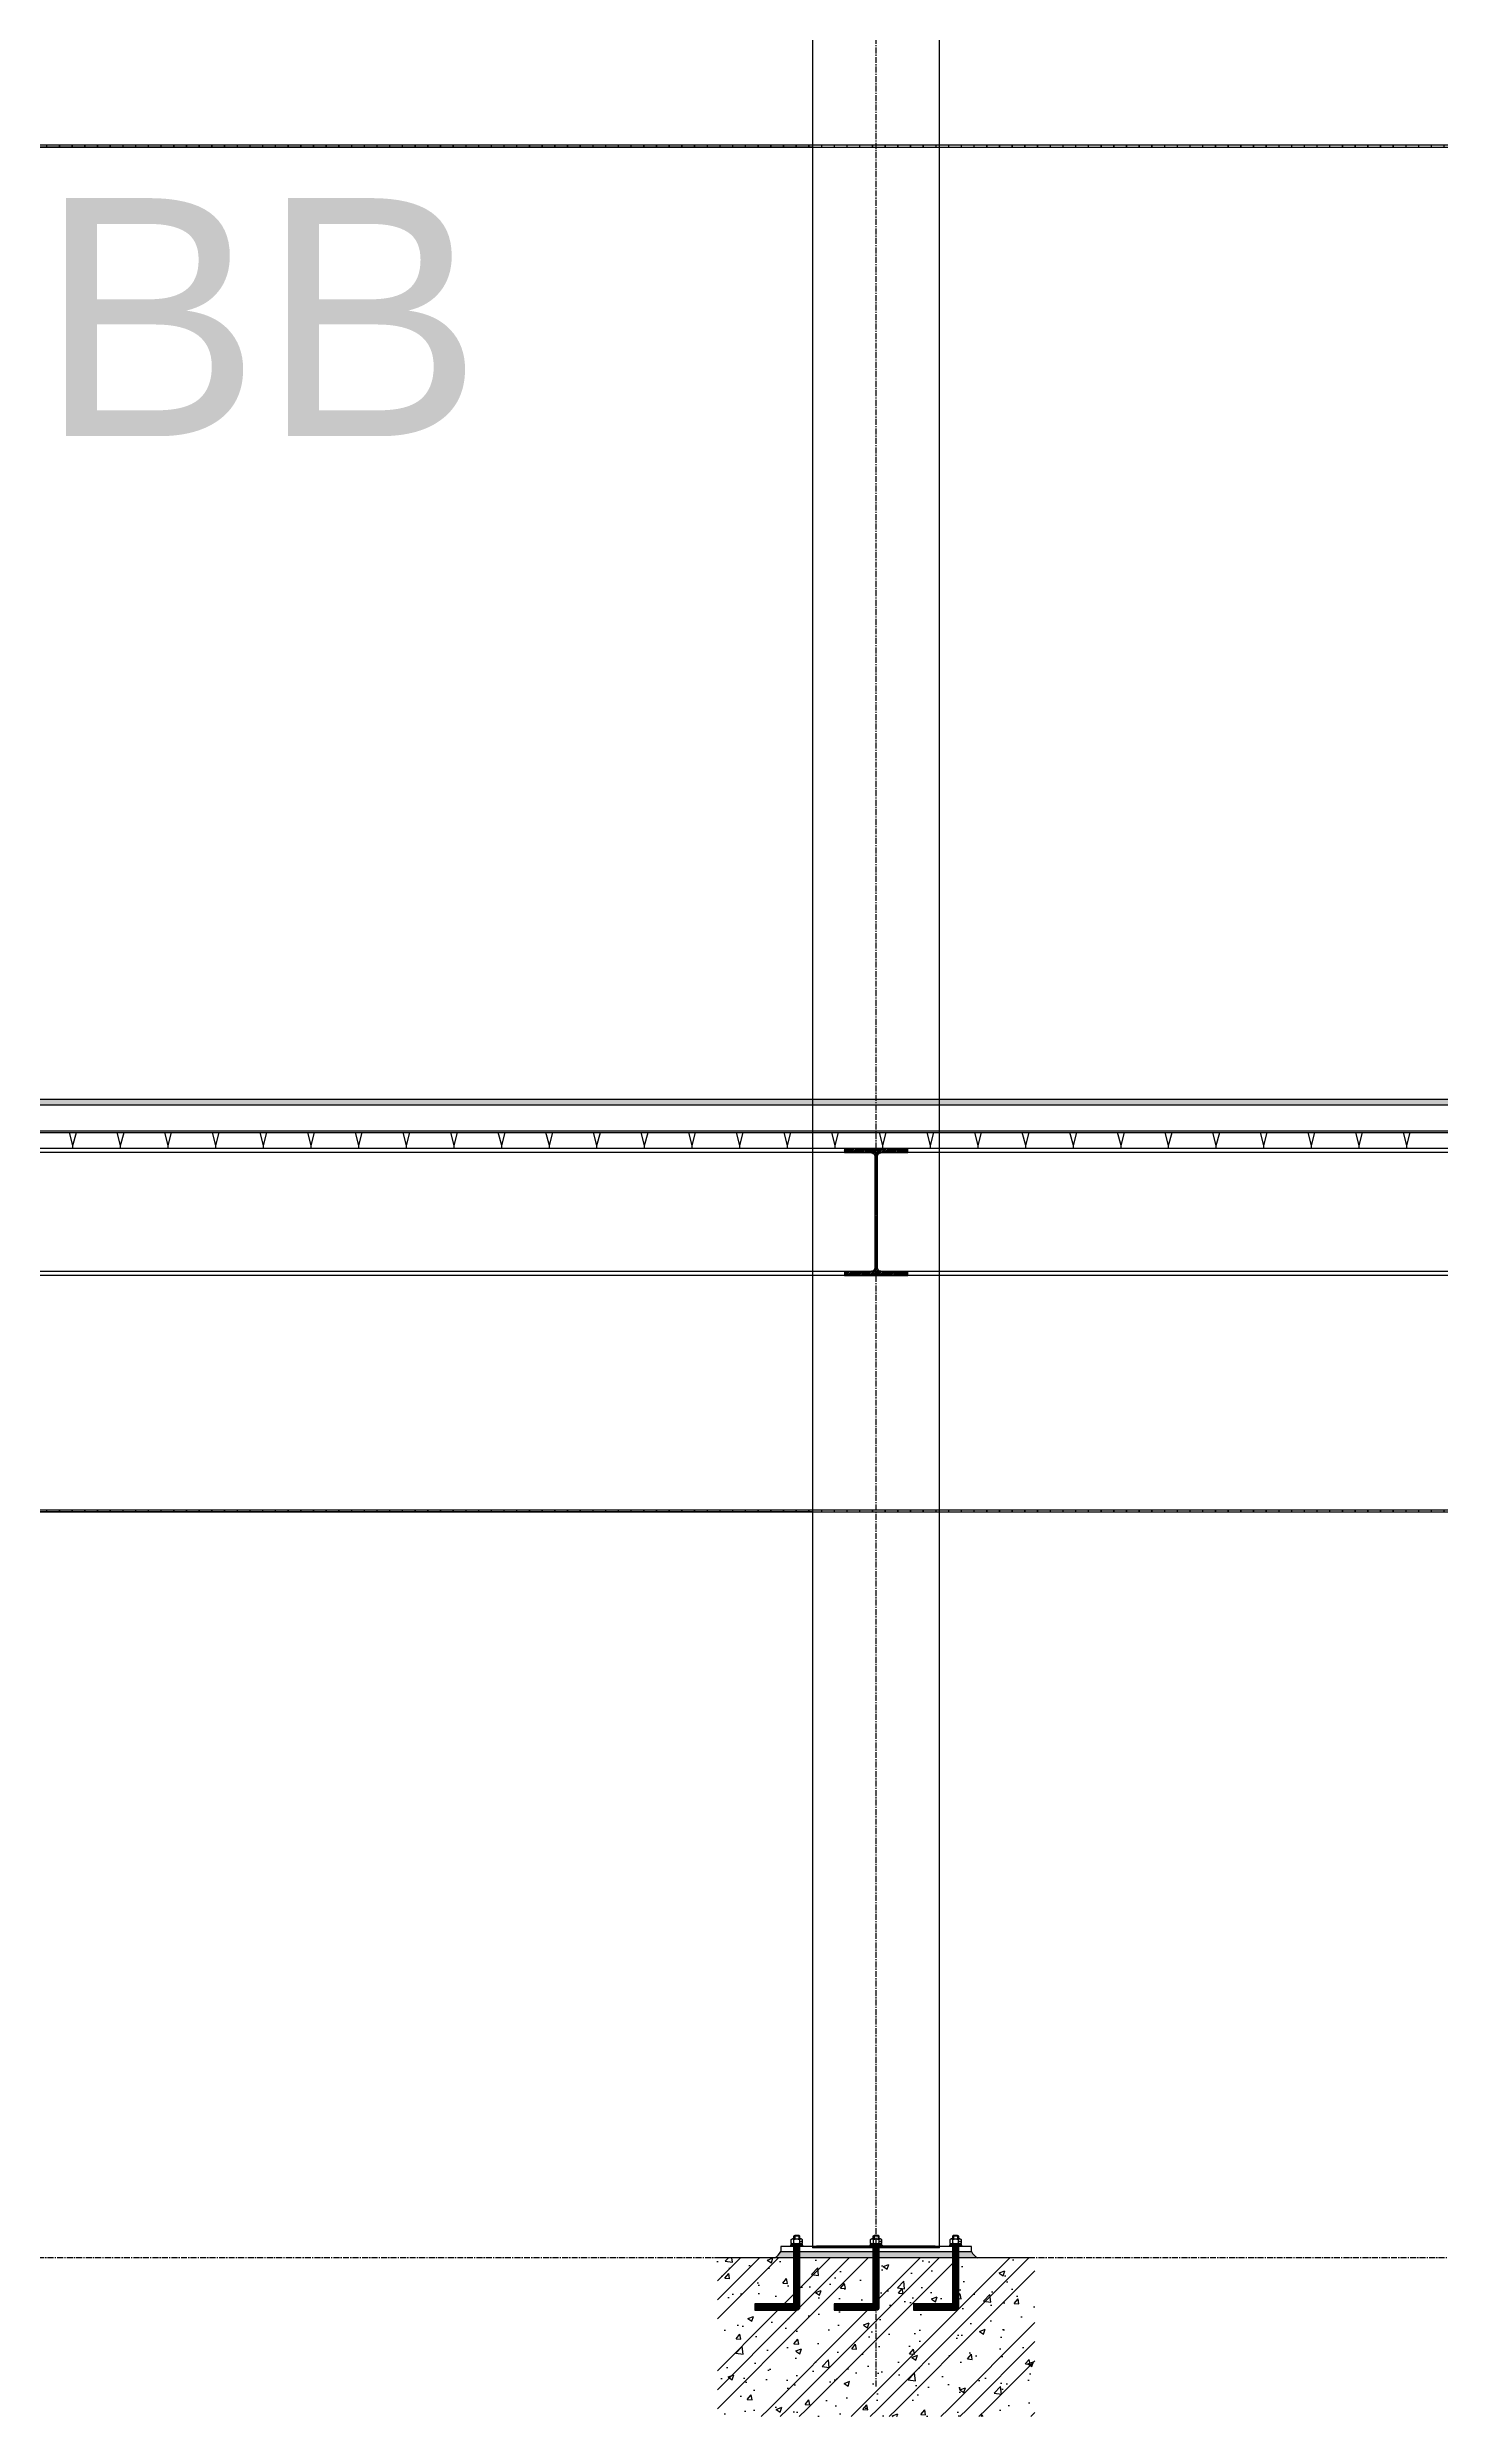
# Model space of a CAD drawing. Extents: x -3378 to 102197, y -3799 to 48702.
# Drawn here: x 62392 to 66778, y 20648 to 28112 of the extents above; entities that cross this region are included whole.
import ezdxf
from ezdxf.enums import TextEntityAlignment as Align

# ---------------------------------------------------------------- set-up
doc = ezdxf.new("R2010")
doc.units = 0
for name, pattern in [('CENTER', [2, 1.25, -0.25, 0.25, -0.25]), ('DASHED', [0.75, 0.5, -0.25]), ('HIDDEN', [0.375, 0.25, -0.125])]:
    doc.linetypes.add(name, pattern=pattern)
for name, color, linetype in [('24WELD', 55, 'Continuous'), ('FASTENERS_螺絲 固定五金', 124, 'Continuous'), ('GM_ANNO_DIMS', 4, 'Continuous'), ('GM_STEL_PRIM', 3, 'Continuous'), ('中心線 CENTER', 6, 'CENTER'), ('剖面線 HATCH', 251, 'Continuous'), ('結構體 STRUCTURAL', 154, 'Continuous'), ('螺絲、螺栓', 4, 'Continuous'), ('視覺模型鋁擠型暫替', 4, 'Continuous')]:
    doc.layers.add(name, color=color, linetype=linetype)
doc.layers.add('不顯示', color=254, linetype='Continuous', plot=False)
doc.styles.add('marco6', font='arial.ttf', dxfattribs={"height": 0.3})
doc.styles.add('romans', font='romans.shx', dxfattribs={"width": 0.5, "bigfont": ' chineset.shx'})

# ---------------------------------------------------------------- blocks, each defined once
blk = doc.blocks.new('H-400x200x8x13')
at = {"layer": '視覺模型鋁擠型暫替', "linetype": 'Continuous'}
h = blk.add_hatch(dxfattribs=at)
h.set_pattern_fill('ANSI31', color=1, scale=30, angle=180)
h.set_pattern_definition([(225, (85874.229, 995633.081), (2.65165043, -2.65165043), [])])
h.paths.add_polyline_path([(300, -400), (300, -387), (217, -387, -0.414214), (204, -374), (204, -26, -0.414214), (217, -13), (300, -13), (300, 0), (100, 0), (100, -13), (183, -13, -0.414214), (196, -26), (196, -374, -0.414214), (183, -387), (100, -387), (100, -400)])
blk.add_lwpolyline([(100, -13), (183, -13, -0.414214), (196, -26), (196, -374, -0.414214), (183, -387), (100, -387), (100, -400), (300, -400), (300, -387), (217, -387, -0.414214), (204, -374), (204, -26, -0.414214), (217, -13), (300, -13), (300, 0), (100, 0)], format="xyb", close=True, dxfattribs=at)
blk = doc.blocks.new('*U680')
for centre, end in [((-236, 15.5), 284.4529), ((-233.5, 15.3), 284.4529), ((-231, 15.2), 284.4529), ((-228.5, 15), 284.4529), ((-226, 14.8), 284.4529), ((-223.5, 14.7), 284.4529), ((-221, 14.5), 284.4529), ((-218.5, 14.3), 284.4529), ((-216, 14.2), 284.4529), ((-213.5, 14), 284.4529), ((-211, 13.9), 284.4529), ((-208.6, 13.7), 284.4529), ((-206.1, 13.5), 284.4529), ((-203.6, 13.4), 284.4529), ((-201.1, 13.2), 284.4529), ((-198.6, 13), 284.4529), ((-196.1, 12.9), 284.4529), ((-193.6, 12.7), 284.4529), ((-191.1, 12.5), 284.4529), ((-188.6, 12.4), 284.4529), ((-186.1, 12.2), 284.4529), ((-183.6, 12.1), 284.4529), ((-181.1, 11.9), 284.4529), ((-178.6, 11.7), 284.4529), ((-176.1, 11.6), 284.4529), ((-173.6, 11.4), 284.4529), ((-171.1, 11.2), 284.4529), ((-168.6, 11.1), 284.4529), ((-166.1, 10.9), 284.4529), ((-163.6, 10.7), 284.4529), ((-161.2, 10.6), 284.4529), ((-158.7, 10.4), 284.4529), ((-156.2, 10.3), 284.4529), ((-153.7, 10.1), 284.4529), ((-151.2, 9.9), 284.4529), ((-148.7, 9.8), 284.4529), ((-146.2, 9.6), 284.4529), ((-143.7, 9.4), 284.4529), ((-141.2, 9.3), 284.4529), ((-138.7, 9.1), 284.4529), ((-136.2, 8.9), 284.4529), ((-133.7, 8.8), 284.4529), ((-131.2, 8.6), 284.4529), ((-128.7, 8.5), 284.4529), ((-126.2, 8.3), 284.4529), ((-123.7, 8.1), 284.4529), ((-121.2, 8), 284.4529), ((-118.7, 7.8), 284.4529), ((-116.2, 7.6), 284.4529), ((-113.8, 7.5), 284.4529), ((-111.3, 7.3), 284.4529), ((-108.8, 7.1), 284.4529), ((-106.3, 7), 284.4529), ((-103.8, 6.8), 284.4529), ((-101.3, 6.7), 284.4529), ((-98.8, 6.5), 284.4529), ((-96.3, 6.3), 284.4529), ((-93.8, 6.2), 284.4529), ((-91.3, 6), 284.4529), ((-88.8, 5.8), 284.4529), ((-86.3, 5.7), 284.4529), ((-83.8, 5.5), 284.4529), ((-81.3, 5.3), 284.4529), ((-78.8, 5.2), 284.4529), ((-76.3, 5), 284.4529), ((-73.8, 4.8), 284.4529), ((-71.3, 4.7), 284.4529), ((-68.9, 4.5), 284.4529), ((-66.4, 4.4), 284.4529), ((-63.9, 4.2), 284.4529), ((-61.4, 4), 284.4529), ((-58.9, 3.9), 284.4529), ((-56.4, 3.7), 284.4529), ((-53.9, 3.5), 284.4529), ((-51.4, 3.4), 284.4529), ((-48.9, 3.2), 284.4529), ((-46.4, 3), 284.4529), ((-43.9, 2.9), 284.4529), ((-41.4, 2.7), 284.4529), ((-38.9, 2.6), 284.4529), ((-36.4, 2.4), 284.4529), ((-33.9, 2.2), 284.4529), ((-31.4, 2.1), 284.4529), ((-28.9, 1.9), 284.4529), ((-26.4, 1.7), 284.4529), ((-23.9, 1.6), 284.4529), ((-21.5, 1.4), 284.4529), ((-19, 1.2), 284.4529), ((-16.5, 1.1), 284.4529), ((-14, 0.9), 284.4529), ((-11.5, 0.8), 284.4529), ((-9, 0.6), 284.4529), ((-6.5, 0.4), 284.4529), ((-4, 0.3), 356.2431)]:
    blk.add_arc(centre, 4, 176.2431, end)
blk = doc.blocks.new('M12_WASH')
at = {"color": 0, "linetype": 'ByBlock'}
for p, q in [((2.5, 1.6), (0, 0.9)), ((0, -1.6), (2.5, -0.9))]:
    blk.add_line(p, q, dxfattribs=at)
blk.add_lwpolyline([(0, -10.4), (2.5, -10.4), (2.5, 10.4), (0, 10.4)], close=True, dxfattribs=at)
blk = doc.blocks.new('柱墩座')
at = {"layer": '剖面線 HATCH'}
h = blk.add_hatch(dxfattribs=at)
h.set_pattern_fill('ANSI31', color=256, angle=90)
h.set_pattern_definition([(135, (-604199.8967, 102453.3672), (-2.24506403, -2.24506403), [])])
edge = h.paths.add_edge_path()
edge.add_line((-260, 536), (-260, 355.5))
edge.add_line((-260, 355.5), (-382, 355.5))
edge.add_line((-382, 355.5), (-382, 335.5))
edge.add_line((-382, 335.5), (-250, 335.5))
edge.add_arc((-250, 345.5), 10, 270, 360.00031)
edge.add_line((-240, 345.5), (-240, 536))
edge.add_line((-240, 536), (-260, 536))
h = blk.add_hatch(dxfattribs=at)
h.set_pattern_fill('ANSI31', color=256, angle=90)
h.set_pattern_definition([(135, (-603949.8967, 102453.3672), (-2.24506403, -2.24506403), [])])
edge = h.paths.add_edge_path()
edge.add_line((-10, 536), (-10, 355.5))
edge.add_line((-10, 355.5), (-132, 355.5))
edge.add_line((-132, 355.5), (-132, 335.5))
edge.add_line((-132, 335.5), (0, 335.5))
edge.add_arc((0, 345.5), 10, 270, 360.00031)
edge.add_line((10, 345.5), (10, 536))
edge.add_line((10, 536), (-10, 536))
h = blk.add_hatch(dxfattribs=at)
h.set_pattern_fill('ANSI31', color=256, angle=90)
h.set_pattern_definition([(135, (-603699.8967, 102453.3672), (-2.24506403, -2.24506403), [])])
edge = h.paths.add_edge_path()
edge.add_line((240, 536), (240, 355.5))
edge.add_line((240, 355.5), (118, 355.5))
edge.add_line((118, 355.5), (118, 335.5))
edge.add_line((118, 335.5), (250, 335.5))
edge.add_arc((250, 345.5), 10, 270, 360.00031)
edge.add_line((260, 345.5), (260, 536))
edge.add_line((260, 536), (240, 536))
h = blk.add_hatch(dxfattribs=at)
h.set_pattern_fill('AR-CONC', color=256)
h.set_pattern_definition([(50, (-52643.91, -92915.07), (182.18467, -15.93909), [19.05, -209.55]), (355, (-52643.91, -92915.07), (-35.24342, 191.05685), [15.24, -167.6406]), (100.45144, (-52628.73, -92916.4), (146.94125, 175.11775), [16.19, -178.09024]), (46.1842, (-52643.91, -92864.27), (271.07904, -42.04233), [28.575, -314.325]), (96.63556, (-52621.32, -92867.78), (237.40413, 247.4261), [24.285, -267.1356]), (351.18415, (-52643.91, -92864.27), (237.4041, 247.4261), [22.86, -251.4597]), (21, (-52618.51, -92876.97), (151.6144, -102.2652), [19.05, -209.55]), (326, (-52618.51, -92876.97), (61.80203, 184.18797), [15.24, -167.64]), (71.45144, (-52605.88, -92885.5), (213.41642, 81.92277), [16.19, -178.08994]), (37.5, (-52643.914, -92915.07), (3.088603, 84.55504), [0, -165.608, 0, -170.18, 0, -168.275]), (7.5, (-52643.91, -92915.07), (66.81966, 100.180575), [0, -97.028, 0, -161.798, 0, -64.135]), (327.5, (-52700.556, -92915.07), (135.590595, -5.728744), [0, -63.5, 0, -198.12, 0, -262.89]), (317.5, (-52725.96, -92915.07), (148.12918, 25.42649), [0, -82.55, 0, -131.572, 0, -186.69])])
h.paths.add_polyline_path([(500, 500), (-500, 500), (-500, 0), (500, 0)])
h = blk.add_hatch(dxfattribs=at)
h.set_pattern_fill('GOST_GROUND', color=256, scale=20)
h.set_pattern_definition([(45, (173.72, -66444.85), (282.8427, 0), [400]), (45, (233.72, -66444.85), (282.8427, 0), [400]), (45, (293.72, -66444.85), (282.8427, 0), [400])])
h.paths.add_polyline_path([(500, 500), (-500, 500), (-500, 0), (500, 0)])
at = {"layer": '結構體 STRUCTURAL'}
h = blk.add_hatch(dxfattribs=at)
h.set_pattern_fill('AR-CONC', color=6, scale=0.1)
h.set_pattern_definition([(50, (-1769.33, -66444.849), (18.218467, -1.5939086), [1.905, -20.955]), (355, (-1769.33, -66444.849), (-3.524342, 19.1056845), [1.524, -16.7640584]), (100.451445, (-1767.812, -66444.981), (14.6941247, 17.511775), [1.619001, -17.8090245]), (46.1842, (-1769.33, -66439.769), (27.107904, -4.204233), [2.8575, -31.4325]), (96.635558, (-1767.07, -66440.12), (23.740413, 24.742612), [2.428502, -26.713561]), (351.18415, (-1769.33, -66439.769), (23.740413, 24.742612), [2.285997, -25.145973]), (21, (-1766.79, -66441.039), (15.161439, -10.2265198), [1.905, -20.955]), (326, (-1766.79, -66441.039), (6.180203, 18.4187966), [1.524, -16.764]), (71.451445, (-1765.527, -66441.89), (21.341642, 8.192277), [1.619001, -17.808994]), (37.5, (-1769.33, -66444.8485), (0.3088603, 8.4555039), [0, -16.5608, 0, -17.018, 0, -16.8275]), (7.5, (-1769.33, -66444.8485), (6.6819663, 10.0180575), [0, -9.7028, 0, -16.1798, 0, -6.4135]), (327.5, (-1774.994, -66444.8485), (13.5590595, -0.5728744), [0, -6.35, 0, -19.812, 0, -26.289]), (317.5, (-1777.534, -66444.849), (14.8129181, 2.542649), [0, -8.255, 0, -13.1572, 0, -18.669])])
h.paths.add_polyline_path([(300, 520), (-300, 520, -0.156484), (-320, 500), (320, 500, -0.156484)])
at = {"linetype": 'DASHED'}
for p, q in [((-242, 568.8), (-258, 568.8)), ((-256.3, 570.5), (-256.3, 560.2)), ((-243.7, 570.5), (-243.7, 560.2)), ((8, 568.8), (-8, 568.8)), ((-6.3, 570.5), (-6.3, 560.2)), ((6.3, 570.5), (6.3, 560.2)), ((258, 568.8), (242, 568.8)), ((243.7, 570.5), (243.7, 560.2)), ((256.3, 570.5), (256.3, 560.2))]:
    blk.add_line(p, q, dxfattribs=at)
at = {"color": 0, "linetype": 'ByBlock'}
for points in [[(-235.2, 544.2), (-264.8, 544.2), (-267.3, 546.7), (-267.3, 557.7), (-264.8, 560.2), (-235.2, 560.2), (-232.7, 557.7), (-232.7, 546.7)], [(14.8, 544.2), (-14.8, 544.2), (-17.3, 546.7), (-17.3, 557.7), (-14.8, 560.2), (14.8, 560.2), (17.3, 557.7), (17.3, 546.7)], [(264.8, 544.2), (235.2, 544.2), (232.7, 546.7), (232.7, 557.7), (235.2, 560.2), (264.8, 560.2), (267.3, 557.7), (267.3, 546.7)]]:
    blk.add_lwpolyline(points, close=True, dxfattribs=at)
for points in [[(-267.1, 557.9, 0.024151), (-267.3, 557.5)], [(-267.3, 546.8, 0.024151), (-267.1, 546.4, 0.024151)], [(-234.5, 559.4, 0.442794), (-241.4, 557.5), (-241.4, 546.8, -0.309768), (-258.7, 546.8), (-258.7, 557.5, 0.442794), (-265.5, 559.4, 0.442794)], [(-265.5, 544.9, 0.442794), (-258.7, 546.8), (-258.7, 557.5, -0.309768), (-241.4, 557.5), (-241.4, 546.8, 0.442794), (-234.5, 544.9)], [(-232.7, 557.5, 0.024151), (-232.9, 557.9, 0.024151)], [(-232.9, 546.4, 0.024151), (-232.7, 546.8)], [(-17.1, 557.9, 0.024151), (-17.3, 557.5)], [(-17.3, 546.8, 0.024151), (-17.1, 546.4, 0.024151)], [(15.5, 559.4, 0.442794), (8.6, 557.5), (8.6, 546.8, -0.309768), (-8.7, 546.8), (-8.7, 557.5, 0.442794), (-15.5, 559.4, 0.442794)], [(-15.5, 544.9, 0.442794), (-8.7, 546.8), (-8.7, 557.5, -0.309768), (8.6, 557.5), (8.6, 546.8, 0.442794), (15.5, 544.9)], [(17.3, 557.5, 0.024151), (17.1, 557.9, 0.024151)], [(17.1, 546.4, 0.024151), (17.3, 546.8)], [(232.9, 557.9, 0.024151), (232.7, 557.5)], [(232.7, 546.8, 0.024151), (232.9, 546.4, 0.024151)], [(265.5, 559.4, 0.442794), (258.6, 557.5), (258.6, 546.8, -0.309768), (241.3, 546.8), (241.3, 557.5, 0.442794), (234.5, 559.4, 0.442794)], [(234.5, 544.9, 0.442794), (241.3, 546.8), (241.3, 557.5, -0.309768), (258.6, 557.5), (258.6, 546.8, 0.442794), (265.5, 544.9)], [(267.3, 557.5, 0.024151), (267.1, 557.9, 0.024151)], [(267.1, 546.4, 0.024151), (267.3, 546.8)]]:
    blk.add_lwpolyline(points, format="xyb", dxfattribs=at)
at = {"layer": 'FASTENERS_螺絲 固定五金', "linetype": 'Continuous'}
for points in [[(-268.5, 536), (-268.5, 540), (-231.5, 540), (-231.5, 536), (-268.5, 536)], [(-18.5, 536), (-18.5, 540), (18.5, 540), (18.5, 536), (-18.5, 536)], [(231.5, 536), (231.5, 540), (268.5, 540), (268.5, 536), (231.5, 536)]]:
    blk.add_lwpolyline(points, dxfattribs=at)
at = {"layer": 'FASTENERS_螺絲 固定五金', "linetype": 'ByBlock'}
for points in [[(-240, 560.2), (-240, 568.8), (-243.7, 570.5), (-256.3, 570.5), (-260, 568.8), (-260, 560.2)], [(10, 560.2), (10, 568.8), (6.3, 570.5), (-6.3, 570.5), (-10, 568.8), (-10, 560.2)], [(260, 560.2), (260, 568.8), (256.3, 570.5), (243.7, 570.5), (240, 568.8), (240, 560.2)]]:
    blk.add_lwpolyline(points, dxfattribs=at)
at = {"layer": 'GM_ANNO_DIMS'}
for points in [[(-260, 536), (-260, 355.5), (-382, 355.5), (-382, 335.5), (-250, 335.5, 0.414215), (-240, 345.5), (-240, 536)], [(-10, 536), (-10, 355.5), (-132, 355.5), (-132, 335.5), (0, 335.5, 0.414215), (10, 345.5), (10, 536)], [(240, 536), (240, 355.5), (118, 355.5), (118, 335.5), (250, 335.5, 0.414215), (260, 345.5), (260, 536)]]:
    blk.add_lwpolyline(points, format="xyb", close=True, dxfattribs=at)
at = {"layer": '結構體 STRUCTURAL'}
for p, q in [((200, 536), (-200, 536)), ((500, 500), (-500, 500))]:
    blk.add_line(p, q, dxfattribs=at)
at = {"layer": '結構體 STRUCTURAL', "color": 2, "linetype": 'Continuous'}
blk.add_lwpolyline([(-300, 536), (-300, 520), (300, 520), (300, 536)], close=True, dxfattribs=at)
at = {"layer": '結構體 STRUCTURAL', "color": 6}
for centre, start, end in [((-341.2, 541.2), 297.21248, 332.78752), ((341.2, 541.2), 207.21248, 242.78752)]:
    blk.add_arc(centre, 46.3, start, end, dxfattribs=at)
at = {"layer": 'FASTENERS_螺絲 固定五金', "linetype": 'ByBlock', "xscale": -1.666666666666748, "yscale": 1.666666666666748, "zscale": 1.666666666666742, "rotation": 90}
for p in [(-250, 544.2), (0, 544.2), (250, 544.2)]:
    blk.add_blockref('M12_WASH', p, dxfattribs=at)
at = {"layer": 'Defpoints', "color": 8, "style": 'romans', "width": 0.8}
for p in [(-239.9, 550.7), (10.1, 550.7), (260.1, 550.7)]:
    blk.add_text('M20', height=2.1, dxfattribs=at).set_placement(p)
blk = doc.blocks.new('室內地板')
at = {"layer": '結構體 STRUCTURAL'}
h = blk.add_hatch(dxfattribs=at)
h.set_pattern_fill('AR-HBONE', color=256, scale=0.1)
h.set_pattern_definition([(45, (-52753.211, -90985.298), (0, 14.3684098), [30.48, -10.16]), (135, (-52746.026, -90978.114), (1e-15, 14.3684098), [30.48, -10.16])])
h.paths.add_polyline_path([(0, 0), (0, -17.5), (11600, -17.5), (11600, 0)])
blk.add_lwpolyline([(0, 0), (0, -17.5), (11600, -17.5), (11600, 0)], close=True, dxfattribs=at)
blk = doc.blocks.new('6t 矽酸鈣板')
at = {"layer": '結構體 STRUCTURAL', "ltscale": 50}
h = blk.add_hatch(dxfattribs=at)
h.set_pattern_fill('JIS_LC_20', color=256, scale=2, angle=45)
h.set_pattern_definition([(90, (-51370.39, -83265.073), (-40, 0), []), (90, (-51369.823, -83264.507), (-40, 0), [])])
h.paths.add_polyline_path([(11600, 6), (214.9, 6), (214.9, 0), (11600, 0)])
at = {"layer": '結構體 STRUCTURAL'}
blk.add_lwpolyline([(214.9, 6), (214.9, 0), (11600, 0), (11600, 6)], close=True, dxfattribs=at)
blk = doc.blocks.new('*U749')
at = {"layer": 'GM_STEL_PRIM'}
for p, q in [((0, -15), (-10.7, 25)), ((0, -15), (10.7, 25)), ((0, -25), (0, -15))]:
    blk.add_line(p, q, dxfattribs=at)
blk = doc.blocks.new('*U750')
at = {"layer": 'GM_ANNO_DIMS', "color": 0, "linetype": 'ByBlock', "lineweight": -2}
for p in [(3300, 0), (3450, 0), (3600, 0), (3750, 0), (3900, 0), (4050, 0), (4200, 0), (4350, 0), (4500, 0), (4650, 0), (4800, 0), (4950, 0), (5100, 0), (5250, 0), (5400, 0), (5550, 0), (5700, 0), (5850, 0), (6000, 0), (6150, 0), (6300, 0), (6450, 0), (6600, 0), (6750, 0), (6900, 0), (7050, 0), (7200, 0), (7350, 0), (7500, 0)]:
    blk.add_blockref('*U749', p, dxfattribs=at)

msp = doc.modelspace()

# ---------------------------------------------------------------- linework, layer by layer
at = {"layer": 'GM_STEL_PRIM', "elevation": 0}
msp.add_lwpolyline([(70851.113, 24698.085), (59151.111, 24698.085), (59151.111, 24693.085), (70851.113, 24693.085)], close=True, dxfattribs=at)
at = {"layer": '中心線 CENTER', "ltscale": 15}
for p, q in [((65001.113, 20743.085, 0), (65001.113, 34870.216, 0)), ((73331.115, 24798.085), (54300.371, 24798.085, 0)), ((73331.115, 21148.085), (54300.371, 21148.085, 0))]:
    msp.add_line(p, q, dxfattribs=at)
at = {"layer": '結構體 STRUCTURAL'}
for p, q in [((64801.113, 33243.085, 0), (64801.113, 21180.085, 0)), ((65201.113, 21180.085, 0), (65201.113, 33243.085, 0)), ((71001.113, 24643.085), (59551.111, 24643.085, 0)), ((71001.113, 24630.085), (59551.111, 24630.085, 0)), ((71001.113, 24256.085), (59551.111, 24256.085, 0)), ((71001.113, 24243.085), (59551.111, 24243.085, 0)), ((65201.113, 21180.085, 0), (64801.113, 21180.085, 0))]:
    msp.add_line(p, q, dxfattribs=at)
at = {"layer": '視覺模型鋁擠型暫替', "color": 1, "linetype": 'Continuous'}
for p, q in [((64801.113, 27798.085), (59101.111, 27798.085)), ((64801.113, 23498.085), (59101.111, 23498.085))]:
    msp.add_line(p, q, dxfattribs=at)

# ---------------------------------------------------------------- block references
at = {"layer": '24WELD', "xscale": -1.582031250000002, "yscale": 1.582031250000002, "zscale": 1.582031250000002, "rotation": 176.2430628015468}
msp.add_blockref('*U680', (65189.553, 21180.085, 0), dxfattribs=at)
at = {"layer": 'GM_ANNO_DIMS'}
msp.add_blockref('*U750', (59172.111, 24668.085, 0), dxfattribs=at)
at = {"layer": '螺絲、螺栓'}
for name, p in [('6t 矽酸鈣板', (59101.111, 27798.085)), ('室內地板', (59101.111, 24798.085, 0)), ('6t 矽酸鈣板', (59101.111, 23498.085)), ('柱墩座', (65001.113, 20648.085, 0))]:
    msp.add_blockref(name, p, dxfattribs=at)
at = {"layer": '視覺模型鋁擠型暫替', "linetype": 'Continuous'}
msp.add_blockref('H-400x200x8x13', (64801.113, 24643.085, 0), dxfattribs=at)

# ---------------------------------------------------------------- texts
at = {"layer": '不顯示', "color": 20, "linetype": 'HIDDEN', "ltscale": 50, "style": 'marco6'}
msp.add_text('BB', height=750, dxfattribs=at).set_placement((62364.374, 27262.39, 0), align=Align.MIDDLE_LEFT)

doc.saveas('drawing.dxf')
